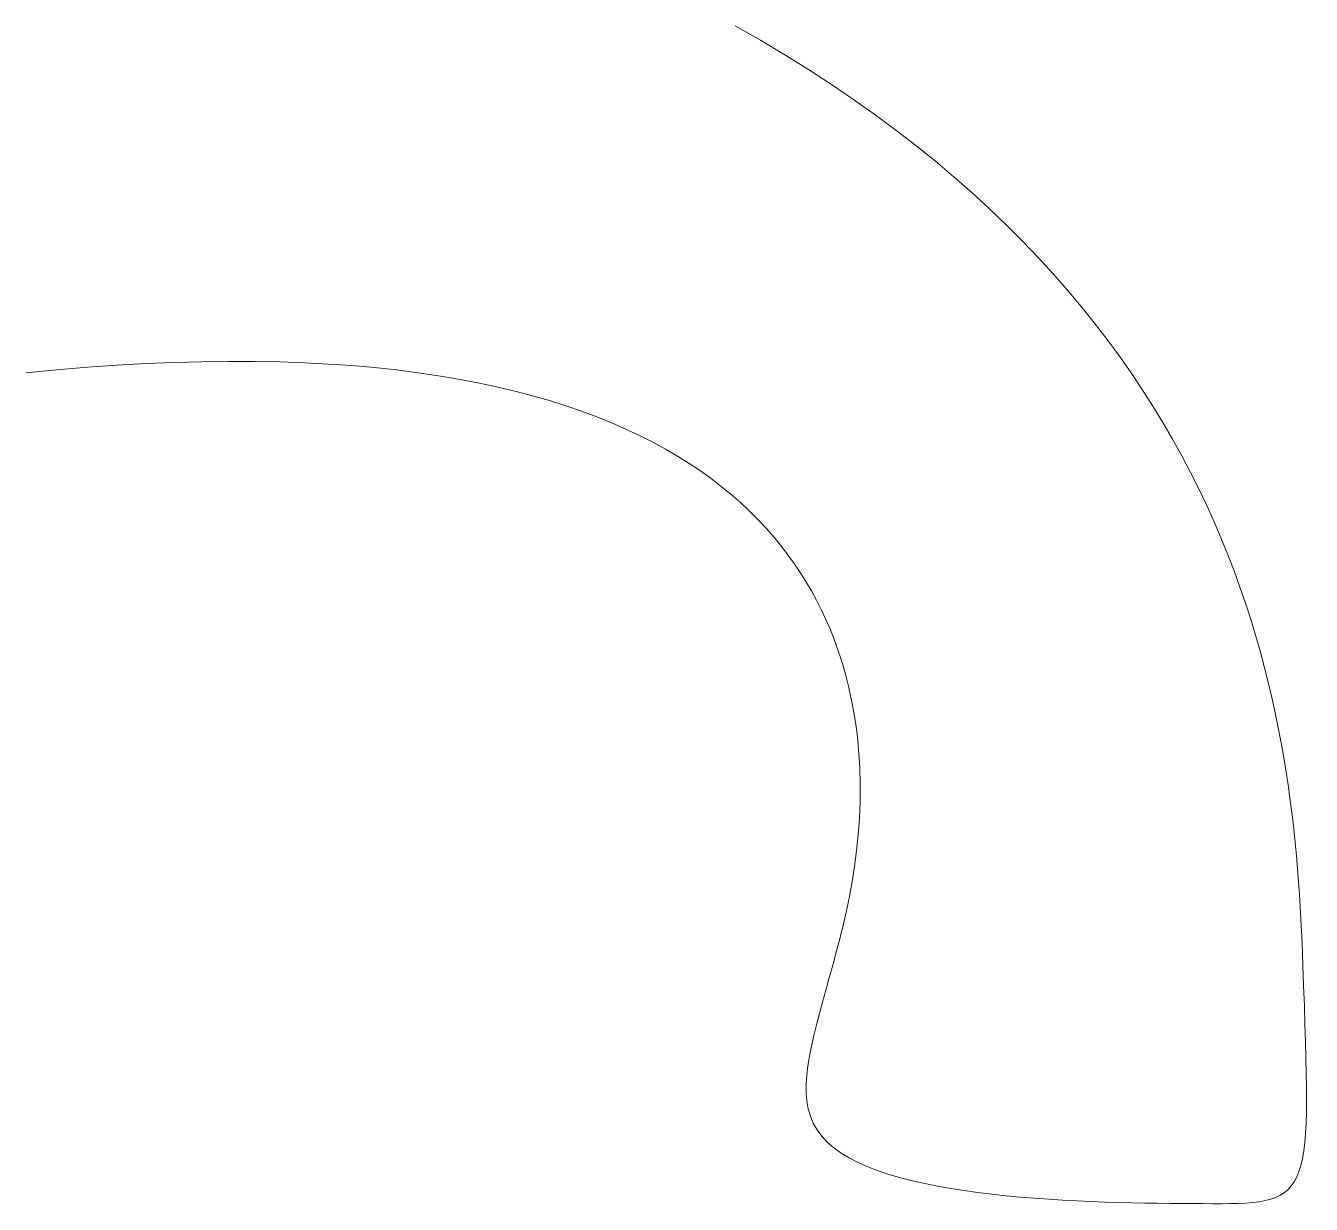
# Model space of a CAD drawing. Header units: millimetres. Extents: x 10.8 to 95, y 8.2 to 85.5.
import ezdxf

# ---------------------------------------------------------------- set-up
doc = ezdxf.new("R2010")
doc.units = ezdxf.units.MM
doc.layers.get('0').update_dxf_attribs({"linetype": 'CONTINUOUS', "lineweight": 0})

msp = doc.modelspace()

# ---------------------------------------------------------------- linework, layer by layer
msp.add_open_spline([(10.75, 62.75), (55, 67.25), (73.5, 34), (52.25, 8.5), (95, 8.25), (95, 8.25), (93, 65.5), (57.25, 85.5)], degree=3)

doc.saveas('drawing.dxf')
